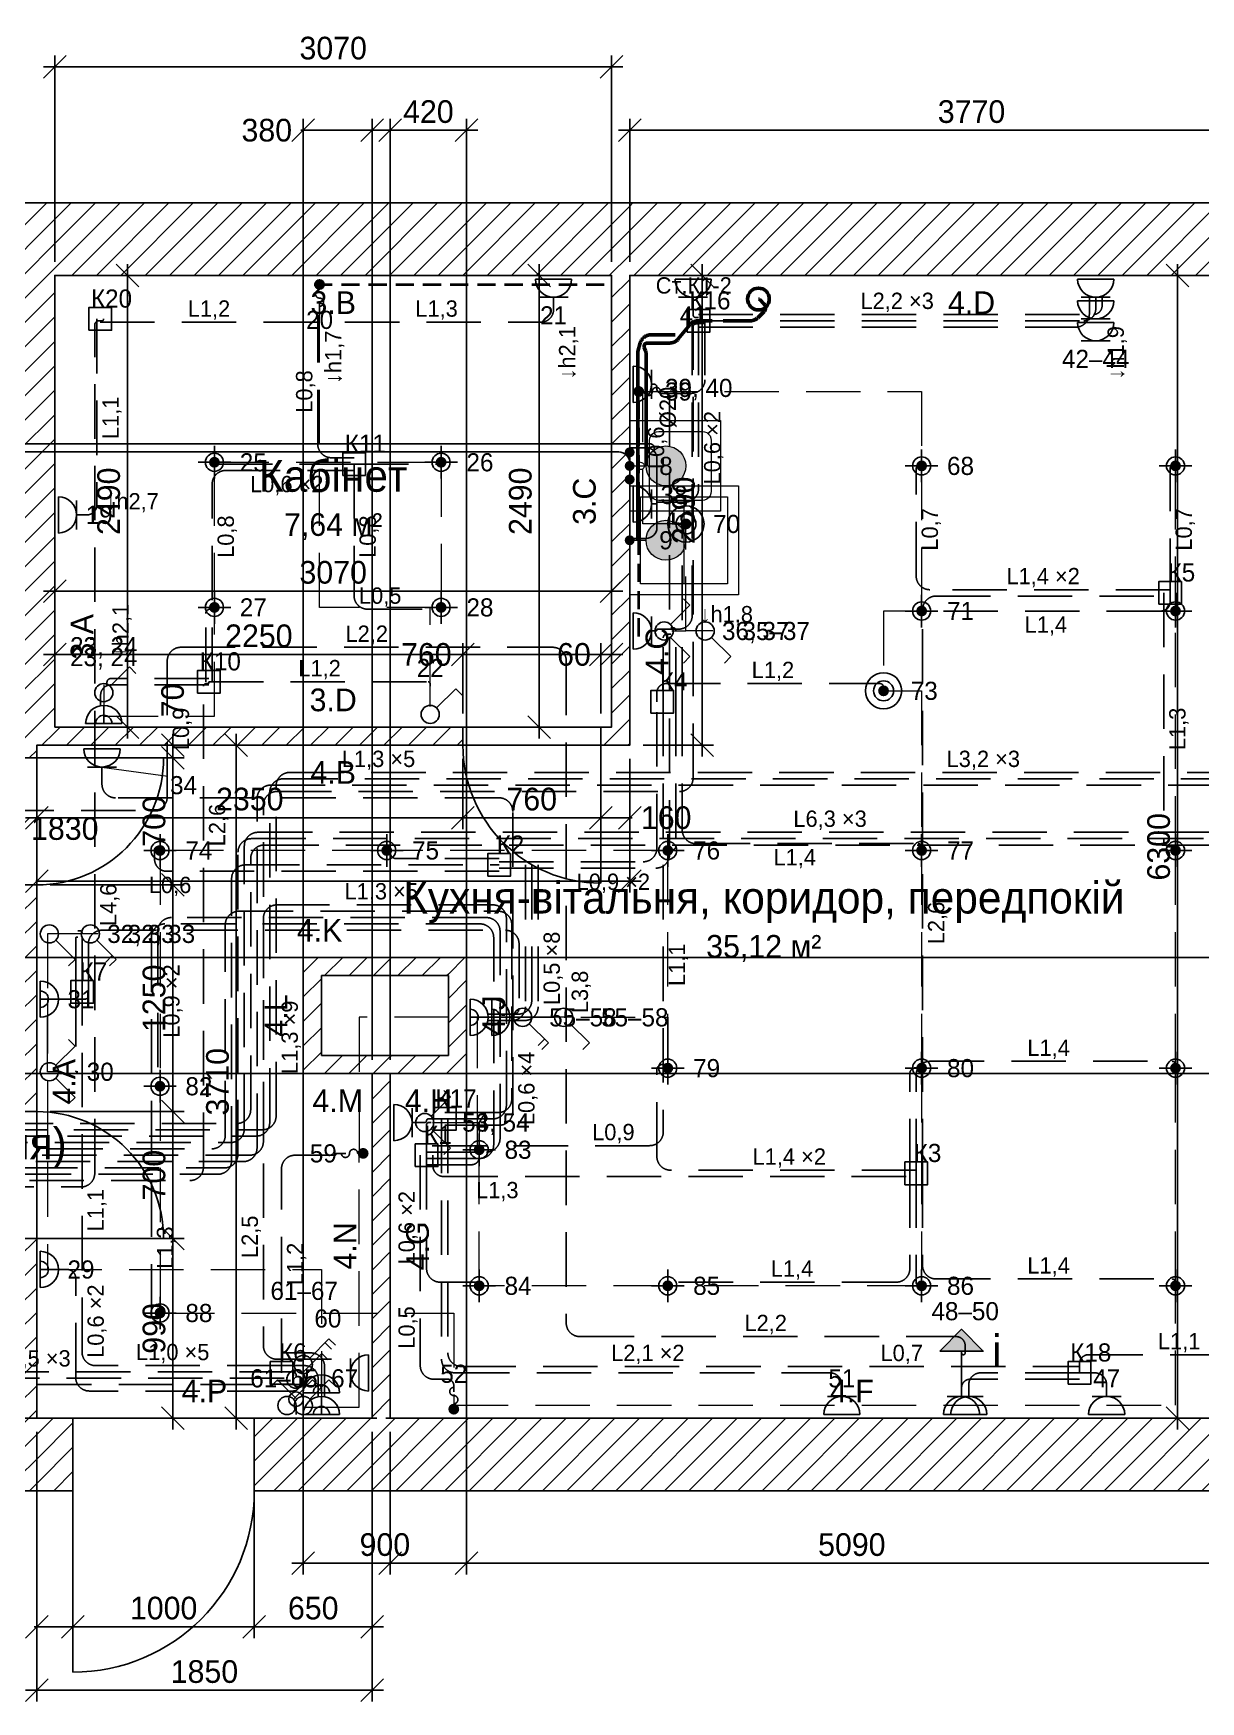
# Model space of a CAD drawing. Header units: millimetres. Extents: x -1335 to 13762, y -1562 to 7635.
# Drawn here: x 1912 to 8349, y -1562 to 7635 of the extents above; entities that cross this region are included whole.
import ezdxf
from ezdxf.enums import TextEntityAlignment as Align

# ---------------------------------------------------------------- set-up
doc = ezdxf.new("R2010")
doc.units = ezdxf.units.MM
for name, pattern in [('E_CABLE_DASH', [450, 300, -150]), ('E_LED_DASH', [150, 100, -50]), ('P_SURFACE_DASH', [210, 150, -60])]:
    doc.linetypes.add(name, pattern=pattern)
doc.layers.add('A-AREA', color=8, linetype='Continuous', plot=False)
for name, color, linetype in [('A-DIMS', 2, 'Continuous'), ('A-DOOR', 3, 'Continuous'), ('A-TEXT', 7, 'Continuous'), ('A-WALL', 7, 'Continuous'), ('E-DATA', 140, 'Continuous'), ('E-LED', 221, 'E_LED_DASH'), ('E-LIGHT', 6, 'Continuous'), ('E-LINK', 5, 'E_CABLE_DASH'), ('E-SOCKET', 1, 'Continuous'), ('E-SWITCH', 5, 'Continuous'), ('E-TEXT', 7, 'Continuous'), ('L-TEXT', 7, 'Continuous'), ('P-COLD', 5, 'Continuous'), ('P-FIXT', 7, 'Continuous'), ('P-HOT', 1, 'Continuous'), ('P-RISER', 7, 'Continuous'), ('P-SEWER', 34, 'Continuous'), ('P-SYMB', 8, 'Continuous'), ('P-TEXT', 7, 'Continuous'), ('W-BOX', 1, 'Continuous'), ('W-CABLE-DEVICE', 1, 'E_CABLE_DASH'), ('W-CABLE-LIGHT', 1, 'E_CABLE_DASH'), ('W-CABLE-LOW', 1, 'E_CABLE_DASH'), ('W-CABLE-SOCKET', 1, 'E_CABLE_DASH'), ('W-TEXT', 7, 'Continuous')]:
    doc.layers.add(name, color=color, linetype=linetype)
doc.styles.add('PLEX_LIGHT', font='IBMPlexSans-Light.ttf')
doc.dimstyles.new('PLAN', dxfattribs={"dimscale": 50, "dimtxt": 2.5, "dimasz": 2.5, "dimexe": 1.25, "dimexo": 1.5, "dimgap": 0.8, "dimtad": 1, "dimdec": 0, "dimtxsty": 'PLEX_LIGHT', "dimtsz": 1.25, "dimcen": 2.5, "dimdle": 1.25, "dimclrd": 2, "dimclre": 2, "dimclrt": 2, "dimazin": 3, "dimtfac": 1, "dimtmove": 0, "dimatfit": 3})

# ---------------------------------------------------------------- blocks, each defined once
blk = doc.blocks.new('E_SOCKET')
at = {"color": 0}
for p, q in [((-1.6, 2.4), (1.6, 2.4)), ((-2, 0.4), (2, 0.4))]:
    blk.add_line(p, q, dxfattribs=at)
blk.add_arc((0, 0.4), 2, 0, 180, dxfattribs=at)
at = {"style": 'PLEX_LIGHT', "flags": 1}
for tag in ['GROUP', 'H', 'ID']:
    blk.add_attdef(tag, (0, 0), '', height=2, dxfattribs=at)
blk = doc.blocks.new('E_LED_OUTPUT')
h = blk.add_hatch(color=0)
h.dxf.hatch_style = 1
edge = h.paths.add_edge_path()
edge.add_arc((0, 1), 0.6, 0, 360)
at = {"color": 0}
for centre, start, end in [((0, 2.95), 90, 270), ((0, 2.05), 270, 90)]:
    blk.add_arc(centre, 0.45, start, end, dxfattribs=at)
at = {"style": 'PLEX_LIGHT', "flags": 1}
for tag in ['GROUP', 'H', 'ID']:
    blk.add_attdef(tag, (0, 0), '', height=2, dxfattribs=at)
blk = doc.blocks.new('E_SWITCH')
at = {"color": 0}
for p, q in [((0.71, 2.11), (2.83, 4.23)), ((2.83, 4.23), (3.54, 3.52))]:
    blk.add_line(p, q, dxfattribs=at)
blk.add_circle((0, 1.4), 1, dxfattribs=at)
at = {"style": 'PLEX_LIGHT', "flags": 1}
for tag in ['GROUP', 'H', 'ID']:
    blk.add_attdef(tag, (0, 0), '', height=2, dxfattribs=at)
blk = doc.blocks.new('E_SCONCE')
at = {"color": 0}
for p, q in [((0, 0.4), (0, 2.4)), ((-2, 0.4), (2, 0.4))]:
    blk.add_line(p, q, dxfattribs=at)
for radius in [2, 0.9]:
    blk.add_arc((0, 0.4), radius, 0, 180, dxfattribs=at)
at = {"style": 'PLEX_LIGHT', "flags": 1}
for tag in ['GROUP', 'H', 'ID']:
    blk.add_attdef(tag, (0, 0), '', height=2, dxfattribs=at)
blk = doc.blocks.new('E_DOWNLIGHT')
h = blk.add_hatch(color=0)
h.dxf.hatch_style = 1
edge = h.paths.add_edge_path()
edge.add_arc((0, 0), 0.6, 0, 360)
at = {"color": 0}
for p, q in [((-1.8, 0), (1.8, 0)), ((0, -1.8), (0, 1.8))]:
    blk.add_line(p, q, dxfattribs=at)
blk.add_circle((0, 0), 1, dxfattribs=at)
at = {"style": 'PLEX_LIGHT', "flags": 1}
for tag in ['GROUP', 'H', 'ID']:
    blk.add_attdef(tag, (0, 0), '', height=2, dxfattribs=at)
blk = doc.blocks.new('E_SWITCH2')
at = {"color": 0}
for p, q in [((-2.83, 4.23), (-3.54, 3.52)), ((-0.71, 2.11), (-2.83, 4.23)), ((0.71, 2.11), (2.83, 4.23)), ((2.83, 4.23), (3.54, 3.52))]:
    blk.add_line(p, q, dxfattribs=at)
blk.add_circle((0, 1.4), 1, dxfattribs=at)
at = {"style": 'PLEX_LIGHT', "flags": 1}
for tag in ['GROUP', 'H', 'ID']:
    blk.add_attdef(tag, (0, 0), '', height=2, dxfattribs=at)
blk = doc.blocks.new('E_PASS_SWITCH')
at = {"color": 0}
for p, q in [((0.71, 2.11), (2.83, 4.23)), ((2.4, 3.8), (3.11, 3.1)), ((2.83, 4.23), (3.54, 3.52))]:
    blk.add_line(p, q, dxfattribs=at)
blk.add_circle((0, 1.4), 1, dxfattribs=at)
at = {"style": 'PLEX_LIGHT', "flags": 1}
for tag in ['GROUP', 'H', 'ID']:
    blk.add_attdef(tag, (0, 0), '', height=2, dxfattribs=at)
blk = doc.blocks.new('E_PENDANT')
h = blk.add_hatch(color=0)
h.dxf.hatch_style = 1
edge = h.paths.add_edge_path()
edge.add_arc((0, 0), 0.6, 0, 360)
at = {"color": 0}
for radius in [2, 1.1]:
    blk.add_circle((0, 0), radius, dxfattribs=at)
at = {"style": 'PLEX_LIGHT', "flags": 1}
for tag in ['GROUP', 'H', 'ID']:
    blk.add_attdef(tag, (0, 0), '', height=2, dxfattribs=at)
blk = doc.blocks.new('E_DATA')
h = blk.add_hatch(color=0)
h.dxf.hatch_style = 1
h.paths.add_polyline_path([(-2.4, 5), (2.4, 5), (0, 7.4)])
at = {"color": 0}
blk.add_line((0, 0.4), (0, 5), dxfattribs=at)
blk.add_lwpolyline([(-2.4, 5), (2.4, 5), (0, 7.4)], close=True, dxfattribs=at)
at = {"color": 0, "style": 'PLEX_LIGHT'}
blk.add_text('i', height=3.6, dxfattribs=at).set_placement((3.36, 5), align=Align.MIDDLE_LEFT)
at = {"style": 'PLEX_LIGHT', "flags": 1}
for tag in ['GROUP', 'H', 'ID']:
    blk.add_attdef(tag, (0, 0), '', height=2, dxfattribs=at)
blk = doc.blocks.new('E_OUTLET')
at = {"color": 0}
blk.add_line((0, 0.4), (0, 1.3), dxfattribs=at)
blk.add_circle((0, 2.1), 0.8, dxfattribs=at)
at = {"style": 'PLEX_LIGHT', "flags": 1}
for tag in ['GROUP', 'H', 'ID']:
    blk.add_attdef(tag, (0, 0), '', height=2, dxfattribs=at)

msp = doc.modelspace()

# ---------------------------------------------------------------- hatches: boundary and pattern name
at = {"layer": 'A-WALL'}
h = msp.add_hatch(dxfattribs=at)
h.set_pattern_fill('ANSI31', scale=30)
h.paths.add_polyline_path([(2030, 6300), (1830, 6300), (0, 6300), (0, 6700), (1830, 6700), (2030, 6700)])
h = msp.add_hatch(dxfattribs=at)
h.set_pattern_fill('ANSI31', scale=30)
h.paths.add_polyline_path([(5200, 6700), (5200, 6300), (5100, 6300), (2030, 6300), (2030, 6700), (5100, 6700)])
h = msp.add_hatch(dxfattribs=at)
h.set_pattern_fill('ANSI31', scale=30)
h.paths.add_polyline_path([(9170, 6700), (9170, 6300), (8970, 6300), (5200, 6300), (5200, 6700), (8970, 6700)])
h = msp.add_hatch(dxfattribs=at)
h.set_pattern_fill('ANSI31', scale=30)
h.paths.add_polyline_path([(2030, 3710), (1930, 3710), (1830, 3710), (1830, 3810), (1830, 6300), (2030, 6300), (2030, 3810)])
h = msp.add_hatch(dxfattribs=at)
h.set_pattern_fill('ANSI31', scale=30)
h.paths.add_polyline_path([(5100, 3710), (5100, 3810), (5100, 6300), (5200, 6300), (5200, 3710)])
h = msp.add_hatch(dxfattribs=at)
h.set_pattern_fill('ANSI31', scale=30)
h.paths.add_polyline_path([(4280, 3810), (4280, 3710), (2030, 3710), (2030, 3810)])
h = msp.add_hatch(dxfattribs=at)
h.set_pattern_fill('ANSI31', scale=30)
h.paths.add_polyline_path([(5100, 3810), (5100, 3710), (5040, 3710), (5040, 3810)])
h = msp.add_hatch(dxfattribs=at)
h.set_pattern_fill('ANSI31', scale=30)
h.paths.add_polyline_path([(1830, 3710), (1930, 3710), (1930, 3640), (1830, 3640)])
h = msp.add_hatch(dxfattribs=at)
h.set_pattern_fill('ANSI31', scale=30)
h.paths.add_polyline_path([(1830, 2750), (1830, 2850), (1830, 2940), (1930, 2940), (1930, 2850), (1930, 2750)])
h = msp.add_hatch(dxfattribs=at)
h.set_pattern_fill('ANSI31', scale=30)
h.paths.add_polyline_path([(1830, 1690), (1830, 2750), (1930, 2750), (1930, 1690)])
h = msp.add_hatch(dxfattribs=at)
h.set_pattern_fill('ANSI31', scale=30)
h.paths.add_polyline_path([(3400, 2440), (3400, 2540), (4200, 2540), (4200, 2440), (3500, 2440)])
h = msp.add_hatch(dxfattribs=at)
h.set_pattern_fill('ANSI31', scale=30)
h.paths.add_polyline_path([(4200, 2540), (4300, 2540), (4300, 2000), (4200, 2000), (4200, 2440)])
h = msp.add_hatch(dxfattribs=at)
h.set_pattern_fill('ANSI31', scale=30)
h.paths.add_polyline_path([(3500, 1900), (3400, 1900), (3400, 2440), (3500, 2440), (3500, 2000)])
h = msp.add_hatch(dxfattribs=at)
h.set_pattern_fill('ANSI31', scale=30)
h.paths.add_polyline_path([(3500, 1900), (3500, 2000), (3780, 2000), (3780, 1900)])
h = msp.add_hatch(dxfattribs=at)
h.set_pattern_fill('ANSI31', scale=30)
h.paths.add_polyline_path([(3780, 2000), (3880, 2000), (3880, 1900), (3880, 0), (3780, 0), (3780, 1900)])
h = msp.add_hatch(dxfattribs=at)
h.set_pattern_fill('ANSI31', scale=30)
h.paths.add_polyline_path([(4300, 2000), (4300, 1900), (3880, 1900), (3880, 2000), (4200, 2000)])
h = msp.add_hatch(dxfattribs=at)
h.set_pattern_fill('ANSI31', scale=30)
h.paths.add_polyline_path([(1830, -400), (1830, 0), (1830, 990), (1930, 990), (1930, 0), (1930, -400)])
h = msp.add_hatch(dxfattribs=at)
h.set_pattern_fill('ANSI31', scale=30)
h.paths.add_polyline_path([(2130, 0), (2130, -400), (1930, -400), (1930, 0)])
h = msp.add_hatch(dxfattribs=at)
h.set_pattern_fill('ANSI31', scale=30)
h.paths.add_polyline_path([(3130, 0), (3780, 0), (3780, -400), (3130, -400)])
h = msp.add_hatch(dxfattribs=at)
h.set_pattern_fill('ANSI31', scale=30)
h.paths.add_polyline_path([(3780, -400), (3780, 0), (3880, 0), (8970, 0), (8970, -400), (3880, -400)])
at = {"layer": 'P-FIXT', "true_color": 0x1f77b4}
h = msp.add_hatch(color=7, dxfattribs=at)
h.dxf.hatch_style = 1
edge = h.paths.add_edge_path()
edge.add_arc((5200, 5325), 27.5, 0, 360)
at = {"layer": 'P-FIXT', "true_color": 0xffffff}
h = msp.add_hatch(color=7, dxfattribs=at)
h.dxf.hatch_style = 1
edge = h.paths.add_edge_path()
edge.add_arc((5400, 5250), 110, 0, 360)
at = {"layer": 'P-FIXT', "true_color": 0x8c564b}
h = msp.add_hatch(color=7, dxfattribs=at)
h.dxf.hatch_style = 1
edge = h.paths.add_edge_path()
edge.add_arc((5200, 5250), 27.5, 0, 360)
at = {"layer": 'P-FIXT', "true_color": 0xd62728}
h = msp.add_hatch(color=7, dxfattribs=at)
h.dxf.hatch_style = 1
edge = h.paths.add_edge_path()
edge.add_arc((5200, 5175), 27.5, 0, 360)
at = {"layer": 'P-FIXT', "true_color": 0xffffff}
h = msp.add_hatch(color=7, dxfattribs=at)
h.dxf.hatch_style = 1
edge = h.paths.add_edge_path()
edge.add_arc((5400, 4840), 110, 0, 360)
at = {"layer": 'P-FIXT', "true_color": 0x1f77b4}
h = msp.add_hatch(color=7, dxfattribs=at)
h.dxf.hatch_style = 1
edge = h.paths.add_edge_path()
edge.add_arc((5200, 4840), 27.5, 0, 360)
at = {"layer": 'P-FIXT', "true_color": 0x8c564b}
h = msp.add_hatch(color=7, dxfattribs=at)
h.dxf.hatch_style = 1
edge = h.paths.add_edge_path()
edge.add_arc((5200, 4840), 27.5, 0, 360)

# ---------------------------------------------------------------- linework, layer by layer
at = {"layer": 'A-AREA'}
for points in [[(1930, 0), (1930, 3710), (5200, 3710), (5200, 6300), (8970, 6300), (8970, 0), (3880, 0), (3880, 1900), (4300, 1900), (4300, 2540), (3400, 2540), (3400, 1900), (3780, 1900), (3780, 0)], [(2030, 3810), (2030, 6300), (5100, 6300), (5100, 3810)]]:
    msp.add_lwpolyline(points, close=True, dxfattribs=at)
at = {"layer": 'A-DOOR'}
for p, q in [((5040, 3710), (5040, 2950)), ((1930, 3640), (2630, 3640)), ((1930, 990), (2630, 990)), ((2130, -400), (2130, -1400))]:
    msp.add_line(p, q, dxfattribs=at)
for centre, radius, start, end in [((5040, 3710), 760, 180, -90), ((1930, 3640), 700, -90, 0), ((1930, 990), 700, 0, 90), ((2130, -400), 1000, -90, 0)]:
    msp.add_arc(centre, radius, start, end, dxfattribs=at)
at = {"layer": 'A-WALL'}
for p, q in [((-400, 6700), (2030, 6700)), ((2030, 6700), (5200, 6700)), ((5200, 6700), (9170, 6700)), ((5100, 6300), (2030, 6300)), ((2030, 6300), (2030, 3810)), ((5100, 3810), (5100, 6300)), ((8970, 6300), (5200, 6300)), ((5200, 6300), (5200, 3710)), ((2030, 3810), (4280, 3810)), ((4280, 3810), (4280, 3710)), ((5040, 3710), (5040, 3810)), ((5040, 3810), (5100, 3810)), ((4280, 3710), (1930, 3710)), ((1930, 3710), (1930, 3640)), ((5200, 3710), (5040, 3710)), ((1930, 3640), (1830, 3640)), ((1830, 2940), (1930, 2940)), ((1930, 2940), (1930, 2750)), ((1930, 2750), (1930, 1690)), ((3400, 1900), (3400, 2540)), ((3400, 2540), (4300, 2540)), ((4300, 2540), (4300, 1900)), ((3500, 2440), (3500, 2000)), ((4200, 2440), (3500, 2440)), ((4200, 2000), (4200, 2440)), ((3500, 2000), (3780, 2000)), ((3780, 2000), (3880, 2000)), ((3880, 2000), (4200, 2000)), ((3780, 1900), (3400, 1900)), ((3780, 0), (3780, 1900)), ((4300, 1900), (3880, 1900)), ((3880, 1900), (3880, 0)), ((1930, 1690), (1830, 1690)), ((1830, 990), (1930, 990)), ((1930, 990), (1930, 0)), ((1930, 0), (2130, 0)), ((2130, 0), (2130, -400)), ((3130, -400), (3130, 0)), ((3130, 0), (3780, 0)), ((3880, 0), (8970, 0)), ((1930, -400), (1830, -400)), ((2130, -400), (1930, -400)), ((3780, -400), (3130, -400)), ((8970, -400), (3780, -400))]:
    msp.add_line(p, q, dxfattribs=at)
at = {"layer": 'E-LED', "lineweight": 35}
for p, q in [((3460, 6250), (5080, 6250)), ((5250, 4310), (5250, 5690))]:
    msp.add_line(p, q, dxfattribs=at)
at = {"layer": 'E-LINK', "lineweight": 18}
for points in [[(2300, 3870), (2910, 3870), (2910, 4470), (2910, 5270), (4160, 5270), (4160, 4470), (3490, 4470), (3490, 6227.5)], [(5510, 4930), (5272.5, 4930), (5272.5, 5660), (6810, 5660), (6810, 5250), (6810, 4450), (6600, 4450), (6600, 4010), (6810, 4010), (6810, 3130), (6810, 1930), (6810, 730), (5410, 730), (4370, 730), (4370, 1480), (4360, 1480), (4360, 2210), (4480, 2210), (5410, 2210), (5410, 1930), (5410, 3130), (3860, 3130), (2610, 3130), (2610, 1830), (2610, 580), (4230, 580), (4230, 72.5), (8210, 72.5), (8210, 730), (8210, 1930), (8210, 3130), (8210, 4450), (8210, 5250)], [(5433, 4340), (5510, 4340), (5510, 4930)], [(5659.1, 4340), (5510, 4340), (5510, 4930)], [(4100, 3923), (4100, 4470), (4160, 4470)], [(2300, 4043), (2300, 3870)], [(2043, 2670), (1990, 2670), (1990, 2310)], [(2269.1, 2670), (1990, 2670), (1990, 2310)], [(1990, 2310), (1990, 820), (3500, 820), (3500, 180), (3500, 60), (3707.5, 60), (3707.5, 1460)], [(2043, 1910), (1990, 1910), (1990, 2310)], [(4653, 2210), (3707.5, 2210), (3707.5, 1460)], [(4879.1, 2210), (4480, 2210)], [(4113, 1630), (4370, 1630), (4370, 1480)], [(3400, 339.1), (3400, 180), (3500, 180)], [(3400, 113), (3400, 60), (3500, 60)]]:
    msp.add_lwpolyline(points, dxfattribs=at)
at = {"layer": 'E-TEXT', "lineweight": 13}
msp.add_line((2290, 3590), (2654, 3540), dxfattribs=at)
at = {"layer": 'P-COLD', "lineweight": 25, "true_color": 0x1f77b4}
for points in [[(1150, 4850), (1150, 5312.5, -0.414214), (1210, 5372.5), (5311.2, 5372.5, -0.414214), (5335, 5348.8), (5335, 5325)], [(5200, 5350), (5290, 5350, -0.414214), (5350, 5290), (5350, 4910, -0.414214), (5290, 4850), (5205, 4850, 0.414214), (5200, 4845), (5200, 4840)]]:
    msp.add_lwpolyline(points, format="xyb", dxfattribs=at)
at = {"layer": 'P-FIXT', "lineweight": 18}
for p, q in [((5227.5, 5250), (5290, 5250)), ((5227.5, 4840), (5290, 4840))]:
    msp.add_line(p, q, dxfattribs=at)
for centre in [(5400, 5250), (5400, 4840)]:
    msp.add_circle(centre, 110, dxfattribs=at)
at = {"layer": 'P-HOT', "lineweight": 25, "true_color": 0xd62728}
msp.add_lwpolyline([(570, 5327.5), (5140, 5327.5, -0.414214), (5200, 5267.5), (5200, 5175)], format="xyb", dxfattribs=at)
at = {"layer": 'P-RISER', "lineweight": 50, "true_color": 0x8c564b}
msp.add_circle((5910, 6170), 60, dxfattribs=at)
at = {"layer": 'P-SEWER', "linetype": 'P_SURFACE_DASH', "lineweight": 50, "true_color": 0xe6862a}
for points in [[(5910, 6170), (5912, 6170, -0.198912), (5915.4, 6168.6), (5941.5, 6142.5, -0.198912), (5950, 6122), (5950, 6122, -0.198912), (5941.5, 6101.5), (5907.6, 6067.6, -0.198912), (5865.1, 6050), (5578.5, 6050, 0.225242), (5532, 6027.9), (5468, 5949.6, -0.225242), (5421.5, 5927.5), (5296.7, 5927.5, 0.530627), (5280.4, 5903.4), (5287.6, 5885.2, -0.095437), (5290, 5872.9), (5290, 5866.6)], [(5450, 5972.5), (5316.4, 5972.5, 0.337409), (5258.6, 5928.5), (5245.3, 5880.5, 0.067387), (5245, 5878), (5245, 5876.7)]]:
    msp.add_lwpolyline(points, format="xyb", dxfattribs=at)
at = {"layer": 'P-SEWER', "lineweight": 50, "true_color": 0x8c564b}
for points in [[(5245, 5876.7), (5245, 4840)], [(5290, 5866.6), (5290, 5250)]]:
    msp.add_lwpolyline(points, dxfattribs=at)
at = {"layer": 'P-SYMB', "lineweight": 18}
for points in [[(5200, 5000), (5200, 5500), (5700, 5500), (5700, 5000)], [(5310, 5390), (5311.7, 5402.9), (5316.7, 5415), (5324.6, 5425.4), (5335, 5433.3), (5347.1, 5438.3), (5360, 5440), (5600, 5440), (5612.9, 5438.3), (5625, 5433.3), (5635.4, 5425.4), (5643.3, 5415), (5648.3, 5402.9), (5650, 5390), (5650, 5110), (5648.3, 5097.1), (5643.3, 5085), (5635.4, 5074.6), (5625, 5066.7), (5612.9, 5061.7), (5600, 5060), (5360, 5060), (5347.1, 5061.7), (5335, 5066.7), (5324.6, 5074.6), (5316.7, 5085), (5311.7, 5097.1), (5310, 5110)], [(5260, 5270), (5265.2, 5269.3), (5270, 5267.3), (5274.1, 5264.1), (5277.3, 5260), (5279.3, 5255.2), (5280, 5250), (5279.3, 5244.8), (5277.3, 5240), (5274.1, 5235.9), (5270, 5232.7), (5265.2, 5230.7), (5260, 5230), (5254.8, 5230.7), (5250, 5232.7), (5245.9, 5235.9), (5242.7, 5240), (5240.7, 5244.8), (5240, 5250), (5240.7, 5255.2), (5242.7, 5260), (5245.9, 5264.1), (5250, 5267.3), (5254.8, 5269.3)], [(5200, 4540), (5200, 5140), (5800, 5140), (5800, 4540)], [(5260, 4600), (5260, 5080), (5740, 5080), (5740, 4600)]]:
    msp.add_lwpolyline(points, close=True, dxfattribs=at)
msp.add_lwpolyline([(5500, 4600), (5500, 5080)], dxfattribs=at)
at = {"layer": 'W-BOX'}
for points in [[(2217.5, 5997.5), (2342.5, 5997.5), (2342.5, 6122.5), (2217.5, 6122.5)], [(5517.5, 5987.5), (5642.5, 5987.5), (5642.5, 6112.5), (5517.5, 6112.5)], [(3617.5, 5197.5), (3742.5, 5197.5), (3742.5, 5322.5), (3617.5, 5322.5)], [(8117.5, 4487.5), (8242.5, 4487.5), (8242.5, 4612.5), (8117.5, 4612.5)], [(2817.5, 3997.5), (2942.5, 3997.5), (2942.5, 4122.5), (2817.5, 4122.5)], [(5317.5, 3887.5), (5442.5, 3887.5), (5442.5, 4012.5), (5317.5, 4012.5)], [(4417.5, 2987.5), (4542.5, 2987.5), (4542.5, 3112.5), (4417.5, 3112.5)], [(2117.5, 2287.5), (2242.5, 2287.5), (2242.5, 2412.5), (2117.5, 2412.5)], [(4117.5, 1587.5), (4242.5, 1587.5), (4242.5, 1712.5), (4117.5, 1712.5)], [(4017.5, 1387.5), (4142.5, 1387.5), (4142.5, 1512.5), (4017.5, 1512.5)], [(6717.5, 1287.5), (6842.5, 1287.5), (6842.5, 1412.5), (6717.5, 1412.5)], [(3217.5, 187.5), (3342.5, 187.5), (3342.5, 312.5), (3217.5, 312.5)], [(7617.5, 187.5), (7742.5, 187.5), (7742.5, 312.5), (7617.5, 312.5)]]:
    msp.add_lwpolyline(points, close=True, dxfattribs=at)
at = {"layer": 'W-CABLE-DEVICE', "true_color": 0x76b7b2}
msp.add_lwpolyline([(1470, 150), (1470, 570, -0.414214), (1540, 640), (1540, 640, 0.414214), (1610, 710), (1610, 1515, -0.414214), (1685, 1590), (3175, 1590, 0.414214), (3250, 1665), (3250, 3485, -0.414214), (3325, 3560), (8710, 3560, 0.414214), (8785, 3635), (8785, 6042.5, 0.414214), (8777.5, 6050), (8777.5, 6050, -0.414214), (8770, 6057.5), (8770, 6155)], format="xyb", dxfattribs=at)
at = {"layer": 'W-CABLE-DEVICE', "true_color": 0x7f7fc9}
msp.add_lwpolyline([(1505, 150), (1505, 605, -0.414214), (1575, 675), (1575, 675, 0.414214), (1645, 745), (1645, 1550, -0.414214), (1720, 1625), (3035, 1625, 0.414214), (3110, 1700), (3110, 3085, -0.414214), (3185, 3160), (9387.5, 3160, 0.414214), (9460, 3232.5), (9460, 3305)], format="xyb", dxfattribs=at)
at = {"layer": 'W-CABLE-LIGHT', "true_color": 0xa6761d}
for points in [[(3680, 5295), (3555, 5295, -0.414214), (3480, 5370), (3480, 6072.5, -0.414214), (3485, 6077.5), (3485, 6077.5, 0.414214), (3490, 6082.5), (3490, 6155)], [(3680, 5260), (2915, 5260, -0.414214), (2910, 5265), (2910, 5270)], [(3680, 5260), (4155, 5260, 0.414214), (4160, 5265), (4160, 5270)], [(3680, 5260), (3680, 4535, 0.414214), (3755, 4460), (4155, 4460, 0.414214), (4160, 4465), (4160, 4470)], [(2897.5, 4060), (2897.5, 5150, -0.414214), (2972.5, 5225), (3680, 5225)], [(2862.5, 4060), (2862.5, 4436.2, -0.414214), (2886.2, 4460), (2905, 4460, 0.414214), (2910, 4465), (2910, 4470)], [(1085, 150), (1085, 320, -0.414214), (1160, 395), (1290, 395, 0.414214), (1365, 470), (1365, 1235, -0.414214), (1440, 1310), (2775, 1310, 0.414214), (2850, 1385), (2850, 4035, -0.414214), (2865, 4050), (2875, 4050, 0.414214), (2880, 4055), (2880, 4060)], [(2880, 4077.5), (2338.2, 4077.5, 0.414214), (2317.5, 4056.8), (2317.5, 4036.1)], [(2880, 4060), (4088, 4060, -0.414214), (4100, 4048), (4100, 4036.1)], [(2880, 4042.5), (2338.8, 4042.5, 0.414214), (2282.5, 3986.2), (2282.5, 3930)]]:
    msp.add_lwpolyline(points, format="xyb", dxfattribs=at)
at = {"layer": 'W-CABLE-LIGHT', "true_color": 0xf28e2b}
for points in [[(4480, 3032.5), (5345, 3032.5, 0.414214), (5420, 3107.5), (5420, 5622.5, 0.414214), (5382.5, 5660), (5345, 5660)], [(8180, 4567.5), (6855, 4567.5, -0.414214), (6780, 4642.5), (6780, 5235, -0.414214), (6795, 5250), (6810, 5250)], [(8180, 4550), (8180, 5235, -0.414214), (8195, 5250), (8210, 5250)], [(5490, 3950), (5490, 4940, -0.414214), (5500, 4950), (5500, 4950, -0.414214), (5510, 4940), (5510, 4930)], [(8180, 4550), (8180, 4500, -0.414214), (8130, 4450), (6810, 4450)], [(6815, 1350), (6815, 4457.5, -0.414214), (6890, 4532.5), (8180, 4532.5)], [(8145, 4550), (8145, 3182.5, 0.414214), (8177.5, 3150), (8200, 3150, -0.414214), (8210, 3140), (8210, 3130)], [(8215, 4550), (8215, 4452.5, -0.414214), (8212.5, 4450), (8210, 4450)], [(5455, 3950), (5455, 4343, 0.414214), (5440.5, 4357.5), (5426.1, 4357.5)], [(5385, 3950), (5385, 4302, -0.414214), (5405.5, 4322.5), (5426.1, 4322.5)], [(5350, 3950), (5350, 4000, -0.414214), (5400, 4050), (6580, 4050, -0.414214), (6600, 4030), (6600, 4010)], [(5385, 3950), (5385, 1577.5, -0.414214), (5310, 1502.5), (4080, 1502.5)], [(4480, 3067.5), (5275, 3067.5, 0.414214), (5350, 3142.5), (5350, 3950)], [(5455, 3950), (5455, 3155, -0.414214), (5432.5, 3132.5), (5411.2, 3132.5, 0.414214), (5410, 3131.2), (5410, 3130)], [(5490, 3950), (5490, 3242.5, 0.414214), (5565, 3167.5), (6791.2, 3167.5, -0.414214), (6810, 3148.8), (6810, 3130)], [(4480, 3015), (2647.5, 3015, -0.414214), (2580, 3082.5), (2580, 3135, -0.414214), (2595, 3150), (2600, 3150, -0.414214), (2610, 3140), (2610, 3130)], [(4480, 3085), (3912.5, 3085, -0.414214), (3880, 3117.5), (3880, 3140, 0.414214), (3870, 3150), (3870, 3150, 0.414214), (3860, 3140), (3860, 3130)], [(980, 150), (980, 250, -0.414214), (1055, 325), (1220, 325, 0.414214), (1295, 400), (1295, 1270, -0.414214), (1370, 1345), (2930, 1345, 0.414214), (3005, 1420), (3005, 2975, -0.414214), (3080, 3050), (4480, 3050)], [(4625, 3050), (4625, 2267.5, -0.414214), (4550, 2192.5), (4420, 2192.5)], [(4660, 3050), (4660, 2302.5, -0.414214), (4585, 2227.5), (4420, 2227.5)], [(4695, 3050), (4695, 2267.5, -0.414214), (4620, 2192.5), (4526.1, 2192.5)], [(4080, 1467.5), (4410, 1467.5, 0.414214), (4485, 1542.5), (4485, 2685, 0.414214), (4410, 2760), (2672.5, 2760, 0.414214), (2597.5, 2685), (2597.5, 1856.2, 0.414214), (2603.8, 1850), (2603.8, 1850, -0.414214), (2610, 1843.8), (2610, 1830)], [(4080, 1432.5), (4375, 1432.5, 0.414214), (4450, 1507.5), (4450, 2650, 0.414214), (4375, 2725), (2637.5, 2725, 0.414214), (2562.5, 2650), (2562.5, 573.8, 0.414214), (2586.2, 550), (2595, 550, 0.414214), (2610, 565), (2610, 580)], [(6780, 1367.5), (5425, 1367.5, -0.414214), (5350, 1442.5), (5350, 1920, -0.414214), (5380, 1950), (5400, 1950, -0.414214), (5410, 1940), (5410, 1930)], [(6745, 1350), (6745, 1900, -0.414214), (6777.5, 1932.5), (6808.8, 1932.5, -0.414214), (6810, 1931.2), (6810, 1930)], [(6780, 1350), (6780, 1892.5, -0.414214), (6855, 1967.5), (8191.2, 1967.5, -0.414214), (8210, 1948.8), (8210, 1930)], [(4080, 1450), (4080, 1617, -0.414214), (4093, 1630), (4106.1, 1630)], [(4080, 1397.5), (4328.8, 1397.5, 0.414214), (4370, 1438.8), (4370, 1480)], [(4045, 1450), (4045, 290, 0.414214), (4120, 215), (4195, 215, -0.414214), (4230, 180), (4230, 145)], [(4080, 1450), (4080, 825, 0.414214), (4155, 750), (4360, 750, -0.414214), (4370, 740), (4370, 730)], [(4115, 1450), (4115, 1391.2, 0.414214), (4173.8, 1332.5), (6780, 1332.5)], [(6745, 1350), (6745, 825, -0.414214), (6670, 750), (5420, 750, 0.414214), (5410, 740), (5410, 730)], [(6780, 1350), (6780, 747.5, 0.414214), (6795, 732.5), (6808.8, 732.5, -0.414214), (6810, 731.2), (6810, 730)], [(6815, 1350), (6815, 842.5, 0.414214), (6890, 767.5), (8191.2, 767.5, -0.414214), (8210, 748.8), (8210, 730)]]:
    msp.add_lwpolyline(points, format="xyb", dxfattribs=at)
at = {"layer": 'W-CABLE-LIGHT', "true_color": 0x9c755f}
msp.add_lwpolyline([(1120, 150), (1120, 355, -0.414214), (1195, 430), (1325, 430, 0.414214), (1400, 505), (1400, 1340, -0.414214), (1475, 1415), (3070, 1415, 0.414214), (3145, 1490), (3145, 3415, -0.414214), (3220, 3490), (8640, 3490, 0.414214), (8715, 3565), (8715, 3775, -0.414214), (8790, 3850), (9595, 3850, 0.414214), (9620, 3875), (9620, 3900)], format="xyb", dxfattribs=at)
at = {"layer": 'W-CABLE-LIGHT', "true_color": 0xc9845c}
msp.add_lwpolyline([(1050, 150), (1050, 285, -0.414214), (1125, 360), (1255, 360, 0.414214), (1330, 435), (1330, 1305, -0.414214), (1405, 1380), (2965, 1380, 0.414214), (3040, 1455), (3040, 3120, -0.414214), (3115, 3195), (11520, 3195)], format="xyb", dxfattribs=at)
at = {"layer": 'W-CABLE-LIGHT', "true_color": 0xd4a72c}
for points in [[(2180, 2350), (2180, 2675.5, 0.414214), (2168, 2687.5), (2156.1, 2687.5)], [(2215, 2350), (2215, 2615, -0.414214), (2290, 2690), (4515, 2690, -0.414214), (4590, 2615), (4590, 2259.5, -0.414214), (4558, 2227.5), (4526.1, 2227.5)], [(2145, 2350), (2145, 2647, -0.414214), (2150.5, 2652.5), (2156.1, 2652.5)], [(2215, 2350), (2215, 2330, -0.414214), (2195, 2310), (2050, 2310)], [(2145, 2350), (2145, 1915.5, 0.414214), (2150.5, 1910), (2156.1, 1910)], [(3280, 290), (2255, 290, -0.414214), (2180, 365), (2180, 2350)], [(3280, 250), (3280, 1375, -0.414214), (3355, 1450), (3575, 1450, 0.414214), (3580, 1455), (3580, 1455, -0.414214), (3585, 1460), (3635, 1460)], [(3280, 150), (2220, 150, -0.414214), (2145, 225), (2145, 772.5, 0.414214), (2097.5, 820), (2050, 820)], [(3280, 360), (3442.5, 360, -0.414214), (3517.5, 285), (3517.5, 120)], [(3280, 290), (3407.5, 290, -0.414214), (3482.5, 215), (3482.5, 120)], [(1015, 150), (1015, 167.5, -0.414214), (1032.5, 185), (3280, 185)], [(3280, 150), (3344.5, 150, 0.414214), (3382.5, 188), (3382.5, 226.1)], [(3280, 185), (3397, 185, 0.414214), (3417.5, 205.5), (3417.5, 226.1)]]:
    msp.add_lwpolyline(points, format="xyb", dxfattribs=at)
at = {"layer": 'W-CABLE-LOW'}
msp.add_lwpolyline([(825, 3350), (2575, 3350, 0.414214), (2650, 3425), (2650, 4175, -0.414214), (2725, 4250), (4775, 4250, -0.414214), (4850, 4175), (4850, 525, 0.414214), (4925, 450), (7000, 450, -0.414214), (7050, 400), (7050, 360, -0.414214), (7040, 350), (7040, 350, -0.414214), (7030, 360), (7030, 370)], format="xyb", dxfattribs=at)
at = {"layer": 'W-CABLE-SOCKET', "true_color": 0x5f9ed1}
for points in [[(2280, 6042.5), (4711.2, 6042.5, 0.414214), (4780, 6111.2), (4780, 6180)], [(1330, 150), (1330, 495, -0.414214), (1405, 570), (1465, 570, 0.414214), (1540, 645), (1540, 1200, -0.414214), (1615, 1275), (2175, 1275, 0.414214), (2250, 1350), (2250, 6026.2, -0.414214), (2273.8, 6050), (2292.5, 6050, 0.414214), (2297.5, 6055), (2297.5, 6060)], [(2262.5, 6060), (2262.5, 5036.2, -0.414214), (2206.2, 4980), (2150, 4980)]]:
    msp.add_lwpolyline(points, format="xyb", dxfattribs=at)
at = {"layer": 'W-CABLE-SOCKET', "true_color": 0x4e79a7}
for points in [[(5580, 6067.5), (5565, 6067.5, -0.414214), (5550, 6082.5), (5550, 6180)], [(5580, 6015), (7660, 6015, 0.414214), (7735, 6090), (7735, 6180)], [(5580, 6050), (7705, 6050, 0.414214), (7770, 6115), (7770, 6180)], [(5580, 6085), (7757.5, 6085, 0.414214), (7805, 6132.5), (7805, 6180)], [(1225, 150), (1225, 390, -0.414214), (1300, 465), (1360, 465, 0.414214), (1435, 540), (1435, 1375, -0.414214), (1510, 1450), (3105, 1450, 0.414214), (3180, 1525), (3180, 3380, -0.414214), (3255, 3455), (5475, 3455, 0.414214), (5550, 3530), (5550, 6017.5, -0.414214), (5565, 6032.5), (5580, 6032.5)], [(5545, 6050), (5545, 4425, -0.414214), (5470, 4350), (5355, 4350, 0.414214), (5350, 4345), (5350, 4345, -0.414214), (5345, 4340), (5320, 4340)], [(5580, 6050), (5580, 5125, -0.414214), (5505, 5050), (5355, 5050, 0.414214), (5350, 5045), (5350, 5045, -0.414214), (5345, 5040), (5320, 5040)], [(5615, 6050), (5615, 5725, -0.414214), (5540, 5650), (5375, 5650, -0.414214), (5350, 5675), (5350, 5685, 0.414214), (5335, 5700), (5320, 5700)]]:
    msp.add_lwpolyline(points, format="xyb", dxfattribs=at)
at = {"layer": 'W-CABLE-SOCKET', "true_color": 0x4fb0a0}
for points in [[(1365, 150), (1365, 530, -0.414214), (1440, 605), (1500, 605, 0.414214), (1575, 680), (1575, 1480, -0.414214), (1650, 1555), (3140, 1555, 0.414214), (3215, 1630), (3215, 3450, -0.414214), (3290, 3525), (8675, 3525, 0.414214), (8750, 3600), (8750, 5275, -0.414214), (8825, 5350), (11875, 5350, 0.414214), (11950, 5425), (11950, 6006.2, -0.414214), (11993.8, 6050), (12012.5, 6050, 0.414214), (12037.5, 6075), (12037.5, 6100)], [(1610, 150), (1610, 185, -0.414214), (1645, 220), (3307, 220, 0.414214), (3310, 223), (3310, 226.1)]]:
    msp.add_lwpolyline(points, format="xyb", dxfattribs=at)
at = {"layer": 'W-CABLE-SOCKET', "true_color": 0x76b7b2}
for points in [[(4180, 1615), (4480, 1615, 0.414214), (4555, 1690), (4555, 3345, 0.414214), (4480, 3420), (2365, 3420, -0.414214), (2290, 3495), (2290, 3590)], [(1260, 150), (1260, 425, -0.414214), (1335, 500), (1395, 500, 0.414214), (1470, 575), (1470, 1410, -0.414214), (1545, 1485), (2895, 1485, 0.414214), (2970, 1560), (2970, 2720, -0.414214), (3045, 2795), (4475, 2795, -0.414214), (4550, 2720), (4550, 1760, -0.414214), (4475, 1685), (4180, 1685)], [(4180, 1650), (4445, 1650, 0.414214), (4520, 1725), (4520, 2755, 0.414214), (4445, 2830), (3255, 2830, 0.414214), (3180, 2755), (3180, 400, 0.414214), (3255, 325), (3660, 325)], [(4180, 1650), (4090, 1650, 0.414214), (4080, 1640), (4080, 1640, -0.414214), (4070, 1630), (4000, 1630)], [(4162.5, 1650), (4162.5, 325, 0.414214), (4237.5, 250), (6305, 250, -0.414214), (6370, 185), (6370, 120)], [(4197.5, 1650), (4197.5, 360, 0.414214), (4272.5, 285), (7680, 285)], [(7680, 250), (7680, 300, -0.414214), (7730, 350), (8770, 350, -0.414214), (8780, 340), (8780, 340, 0.414214), (8790, 330), (8850, 330)], [(7680, 215), (7077.5, 215, 0.414214), (7030, 167.5), (7030, 120)], [(7680, 250), (7135, 250, 0.414214), (7070, 185), (7070, 120)], [(7680, 250), (7765, 250, -0.414214), (7830, 185), (7830, 120)]]:
    msp.add_lwpolyline(points, format="xyb", dxfattribs=at)
at = {"layer": 'W-CABLE-SOCKET', "true_color": 0x7f7fc9}
msp.add_lwpolyline([(1295, 150), (1295, 460, -0.414214), (1370, 535), (1430, 535, 0.414214), (1505, 610), (1505, 1445, -0.414214), (1580, 1520), (3000, 1520, 0.414214), (3075, 1595), (3075, 3155, -0.414214), (3150, 3230), (11720, 3230)], format="xyb", dxfattribs=at)
at = {"layer": 'W-CABLE-SOCKET'}
msp.add_lwpolyline([(1645, 150), (1645, 202.5, -0.414214), (1697.5, 255), (3345.5, 255, -0.414214), (3360, 240.5), (3360, 226.1)], format="xyb", dxfattribs=at)

# ---------------------------------------------------------------- block references
at = {"layer": 'E-DATA', "xscale": 50, "yscale": 50}
msp.add_blockref('E_DATA', (7030, 120), dxfattribs=at)
at = {"layer": 'E-LED', "xscale": 50, "yscale": 50}
for p, rotation in [((3490, 6300), -180), ((5200, 5660), -90), ((3780, 1460), -270)]:
    msp.add_blockref('E_LED_OUTPUT', p, dxfattribs=dict(at, rotation=rotation))
msp.add_blockref('E_LED_OUTPUT', (4230, 0), dxfattribs=at)
at = {"layer": 'E-LIGHT', "xscale": 50, "yscale": 50}
for name, p in [('E_DOWNLIGHT', (2910, 5270)), ('E_DOWNLIGHT', (4160, 5270)), ('E_DOWNLIGHT', (6810, 5250)), ('E_DOWNLIGHT', (8210, 5250)), ('E_PENDANT', (5510, 4930)), ('E_DOWNLIGHT', (2910, 4470)), ('E_DOWNLIGHT', (4160, 4470)), ('E_DOWNLIGHT', (6810, 4450)), ('E_DOWNLIGHT', (8210, 4450)), ('E_PENDANT', (6600, 4010)), ('E_SCONCE', (2300, 3810)), ('E_DOWNLIGHT', (2610, 3130)), ('E_DOWNLIGHT', (3860, 3130)), ('E_DOWNLIGHT', (5410, 3130)), ('E_DOWNLIGHT', (6810, 3130)), ('E_DOWNLIGHT', (8210, 3130)), ('E_DOWNLIGHT', (5410, 1930)), ('E_DOWNLIGHT', (6810, 1930)), ('E_DOWNLIGHT', (8210, 1930)), ('E_DOWNLIGHT', (2610, 1830)), ('E_DOWNLIGHT', (4370, 1480)), ('E_DOWNLIGHT', (4370, 730)), ('E_DOWNLIGHT', (5410, 730)), ('E_DOWNLIGHT', (6810, 730)), ('E_DOWNLIGHT', (8210, 730)), ('E_DOWNLIGHT', (2610, 580)), ('E_SCONCE', (3500, 120)), ('E_SCONCE', (3500, 0))]:
    msp.add_blockref(name, p, dxfattribs=at)
at = {"layer": 'E-LIGHT', "xscale": 50, "yscale": 50, "rotation": -90}
for p in [(1930, 2310), (4300, 2210), (4420, 2210), (1930, 820)]:
    msp.add_blockref('E_SCONCE', p, dxfattribs=at)
at = {"layer": 'E-SOCKET', "xscale": 50, "yscale": 50}
for p, rotation in [((4780, 6300), -180), ((5550, 6300), -180), ((7770, 6300), -180), ((7770, 6180), -180), ((7770, 6060), -180), ((5200, 5700), -90), ((2030, 4980), -90), ((5200, 5040), -90), ((5200, 4340), -90), ((2290, 3710), -180), ((3880, 1630), -90), ((3780, 250), -270)]:
    msp.add_blockref('E_SOCKET', p, dxfattribs=dict(at, rotation=rotation))
for name, p in [('E_OUTLET', (3360, 0)), ('E_SOCKET', (6370, 0)), ('E_SOCKET', (7030, 0)), ('E_SOCKET', (7070, 0)), ('E_SOCKET', (7830, 0))]:
    msp.add_blockref(name, p, dxfattribs=at)
at = {"layer": 'E-SWITCH', "xscale": 50, "yscale": 50, "rotation": -90}
for name, p in [('E_SWITCH2', (5320, 4340)), ('E_SWITCH', (5546.1, 4340)), ('E_SWITCH', (1930, 2670)), ('E_PASS_SWITCH', (2156.1, 2670)), ('E_PASS_SWITCH', (4540, 2210)), ('E_SWITCH', (4766.1, 2210)), ('E_SWITCH2', (1930, 1910)), ('E_SWITCH2', (4000, 1630))]:
    msp.add_blockref(name, p, dxfattribs=at)
at = {"layer": 'E-SWITCH', "xscale": 50, "yscale": 50}
for name, p in [('E_SWITCH', (2300, 3930)), ('E_SWITCH', (4100, 3810)), ('E_PASS_SWITCH', (3400, 226.1)), ('E_SWITCH', (3360, 145)), ('E_SWITCH2', (3400, 0)), ('E_SWITCH', (3310, 0))]:
    msp.add_blockref(name, p, dxfattribs=at)

# ---------------------------------------------------------------- texts
at = {"layer": 'A-TEXT', "style": 'PLEX_LIGHT'}
for s, height, p in [('3.B', 125, (3565, 6150)), ('4.D', 125, (7085, 6150)), ('Кабінет', 175, (3565, 5195)), ('3.D', 125, (3565, 3960)), ('4.B', 125, (3565, 3560)), ('Кухня-вітальня, коридор, передпокій', 175, (5939.6, 2869.8)), ('4.K', 125, (3490, 2690)), ('4.M', 125, (3590, 1750)), ('4.H', 125, (4090, 1750)), ('Санвузол 2 (пральня)', 175, (915, 1515)), ('4.P', 125, (2855, 150)), ('4.F', 125, (6425, 150))]:
    msp.add_text(s, height=height, dxfattribs=at).set_placement(p, align=Align.MIDDLE_CENTER)
for s, p in [('3.C', (4950, 5055)), ('3.A', (2180, 4308)), ('4.C', (5350, 4228)), ('4.L', (3250, 2220)), ('4.J', (4450, 2220)), ('4.A', (2080, 1855)), ('4.N', (3630, 950)), ('4.G', (4030, 950))]:
    msp.add_text(s, height=125, rotation=90, dxfattribs=at).set_placement(p, align=Align.MIDDLE_CENTER)
at = {"layer": 'A-TEXT', "char_height": 125, "attachment_point": 5, "style": 'PLEX_LIGHT'}
for s, insert in [('7,64 м²', (3565, 4915)), ('35,12 м²', (5939.6, 2589.8))]:
    msp.add_mtext(s, dxfattribs=dict(at, insert=insert))
at = {"layer": 'E-TEXT', "style": 'PLEX_LIGHT'}
for s, p in [('20', (3490, 6055)), ('21', (4780, 6080)), ('41', (5550, 6080)), ('42–44', (7770, 5840)), ('23, 24', (2300, 4256.1)), ('22', (4100, 4136.1)), ('34', (2740, 3490)), ('61–67', (3405, 702.1)), ('48–50', (7050, 590)), ('52', (4230, 245)), ('51', (6370, 220)), ('47', (7830, 220))]:
    msp.add_text(s, height=100, dxfattribs=at).set_placement(p, align=Align.MIDDLE_CENTER)
for s, p in [('39, 40', (5395, 5680)), ('25', (3050, 5270)), ('26', (4300, 5270)), ('68', (6950, 5250)), ('38', (5370, 5090)), ('19', (2200, 4980)), ('70', (5660, 4930)), ('27', (3050, 4470)), ('28', (4300, 4470)), ('71', (6950, 4450)), ('35–37', (5822.1, 4340)), ('73', (6750, 4010)), ('74', (2750, 3130)), ('75', (4000, 3130)), ('76', (5550, 3130)), ('77', (6950, 3130)), ('32, 33', (2432.1, 2670)), ('31', (2100, 2310)), ('55–58', (5042.1, 2210)), ('30', (2206.1, 1910)), ('79', (5550, 1930)), ('80', (6950, 1930)), ('82', (2750, 1830)), ('53, 54', (4276.1, 1630)), ('83', (4510, 1480)), ('29', (2100, 820)), ('84', (4510, 730)), ('85', (5550, 730)), ('86', (6950, 730)), ('88', (2750, 580))]:
    msp.add_text(s, height=100, dxfattribs=at).set_placement(p, align=Align.MIDDLE_LEFT)
for s, p in [('59', (3585, 1460)), ('60', (3610, 550))]:
    msp.add_text(s, height=100, dxfattribs=at).set_placement(p, align=Align.MIDDLE_RIGHT)
at = {"layer": 'L-TEXT', "style": 'PLEX_LIGHT'}
for s, p in [('20', (3490, 6055)), ('23, 24', (2300, 4196.1)), ('22', (4100, 4136.1)), ('52', (4230, 245)), ('61–65, 67', (3405, 220))]:
    msp.add_text(s, height=100, dxfattribs=at).set_placement(p, align=Align.MIDDLE_CENTER)
for s, p in [('39', (5395, 5660)), ('25', (3050, 5270)), ('26', (4300, 5270)), ('68', (6950, 5250)), ('70', (5660, 4930)), ('27', (3050, 4470)), ('28', (4300, 4470)), ('71', (6950, 4450)), ('36, 37', (5709.1, 4340)), ('73', (6750, 4010)), ('74', (2750, 3130)), ('75', (4000, 3130)), ('76', (5550, 3130)), ('77', (6950, 3130)), ('32, 33', (2319.1, 2670)), ('31', (2100, 2310)), ('55–58', (4756.1, 2210)), ('30', (2206.1, 1910)), ('79', (5550, 1930)), ('80', (6950, 1930)), ('82', (2750, 1830)), ('54', (4276.1, 1630)), ('83', (4510, 1480)), ('29', (2100, 820)), ('84', (4510, 730)), ('85', (5550, 730)), ('86', (6950, 730)), ('88', (2750, 580))]:
    msp.add_text(s, height=100, dxfattribs=at).set_placement(p, align=Align.MIDDLE_LEFT)
msp.add_text('59', height=100, dxfattribs=at).set_placement((3585, 1460), align=Align.MIDDLE_RIGHT)
at = {"layer": 'P-FIXT', "style": 'PLEX_LIGHT'}
for s, p in [('8', (5400, 5250)), ('9', (5400, 4840))]:
    msp.add_text(s, height=100, dxfattribs=at).set_placement(p, align=Align.MIDDLE_CENTER)
at = {"layer": 'P-TEXT', "style": 'PLEX_LIGHT'}
msp.add_text('Ст.К1-2', height=90, dxfattribs=at).set_placement((5553.4, 6245), align=Align.MIDDLE_CENTER)
at = {"layer": 'P-TEXT', "true_color": 0x1f77b4, "style": 'PLEX_LIGHT'}
msp.add_text('Ø20', height=90, rotation=90, dxfattribs=at).set_placement((5410, 5572.3), align=Align.MIDDLE_CENTER)
at = {"layer": 'W-CABLE-LIGHT', "true_color": 0xa6761d, "style": 'PLEX_LIGHT'}
for s, p in [('↓h1,7', (3565, 5848.6)), ('L0,8', (3405, 5660)), ('L0,8', (2972.5, 4860)), ('L0,8', (3755, 4860)), ('↓h2,1', (2392.5, 4342.5)), ('L2,6', (2925, 3270))]:
    msp.add_text(s, height=90, rotation=90, dxfattribs=at).set_placement(p, align=Align.MIDDLE_CENTER)
at = {"layer": 'W-CABLE-LIGHT', "true_color": 0xf28e2b, "style": 'PLEX_LIGHT'}
for s, p in [('L0,6', (5345, 5350)), ('L0,7', (6855, 4900)), ('L0,7', (8255, 4900)), ('L1,3', (8220, 3800)), ('L2,6', (6890, 2730)), ('L1,1', (5460, 2500)), ('L0,9 ×2', (2672.5, 2300)), ('L0,6 ×2', (3970, 1050)), ('L1,3', (2637.5, 940)), ('L0,5', (3970, 500))]:
    msp.add_text(s, height=90, rotation=90, dxfattribs=at).set_placement(p, align=Align.MIDDLE_CENTER)
at = {"layer": 'W-CABLE-LIGHT', "true_color": 0xa6761d, "style": 'PLEX_LIGHT'}
for s, p in [('L0,6 ×2', (3309, 5150)), ('L0,5', (3824, 4535)), ('L1,2', (3490, 4135))]:
    msp.add_text(s, height=90, dxfattribs=at).set_placement(p, align=Align.MIDDLE_CENTER)
at = {"layer": 'W-CABLE-LIGHT', "true_color": 0xf28e2b, "style": 'PLEX_LIGHT'}
for s, p in [('L1,4 ×2', (7480, 4642.5)), ('↓h1,8', (5732.5, 4432.5)), ('L1,4', (7495, 4375)), ('L1,2', (5990, 4125)), ('L1,4', (6110, 3092.5)), ('L0,6', (2665.5, 2940)), ('L0,9 ×2', (5110, 2957.5)), ('L1,4', (7510, 2042.5)), ('L0,9', (5110, 1577.5)), ('L1,4 ×2', (6080, 1442.5)), ('L1,3', (4470, 1257.5)), ('L1,4', (6095, 825)), ('L1,4', (7510, 842.5))]:
    msp.add_text(s, height=90, dxfattribs=at).set_placement(p, align=Align.MIDDLE_CENTER)
at = {"layer": 'W-CABLE-LIGHT', "true_color": 0xd4a72c, "style": 'PLEX_LIGHT'}
for s, p in [('L1,1', (2255, 1147)), ('L1,2', (3355, 850)), ('L0,6 ×2', (2255, 535))]:
    msp.add_text(s, height=90, rotation=90, dxfattribs=at).set_placement(p, align=Align.MIDDLE_CENTER)
at = {"layer": 'W-CABLE-SOCKET', "true_color": 0x5f9ed1, "style": 'PLEX_LIGHT'}
for s, p in [('L1,2', (2880, 6117.5)), ('L1,3', (4135, 6117.5)), ('↓h2,7', (2456.4, 5055))]:
    msp.add_text(s, height=90, dxfattribs=at).set_placement(p, align=Align.MIDDLE_CENTER)
at = {"layer": 'W-CABLE-SOCKET', "true_color": 0x4e79a7, "style": 'PLEX_LIGHT'}
msp.add_text('L2,2 ×3', height=90, dxfattribs=at).set_placement((6675, 6160), align=Align.MIDDLE_CENTER)
at = {"layer": 'W-CABLE-SOCKET', "true_color": 0x5f9ed1, "style": 'PLEX_LIGHT'}
for s, p in [('↓h2,1', (4855, 5873.6)), ('L1,1', (2337.5, 5515)), ('L4,6', (2325, 2830))]:
    msp.add_text(s, height=90, rotation=90, dxfattribs=at).set_placement(p, align=Align.MIDDLE_CENTER)
at = {"layer": 'W-CABLE-SOCKET', "true_color": 0x4e79a7, "style": 'PLEX_LIGHT'}
for s, p in [('↓h1,9', (7880, 5873.6)), ('L0,6 ×2', (5655, 5350))]:
    msp.add_text(s, height=90, rotation=90, dxfattribs=at).set_placement(p, align=Align.MIDDLE_CENTER)
at = {"layer": 'W-CABLE-SOCKET', "true_color": 0x76b7b2, "style": 'PLEX_LIGHT'}
msp.add_text('L2,5', height=90, rotation=90, dxfattribs=at).set_placement((3105, 1000), align=Align.MIDDLE_CENTER)
for s, p in [('L1,1', (8230, 425)), ('L2,1 ×2', (5300, 360)), ('L0,7', (6700, 360))]:
    msp.add_text(s, height=90, dxfattribs=at).set_placement(p, align=Align.MIDDLE_CENTER)
at = {"layer": 'W-TEXT', "style": 'PLEX_LIGHT'}
for s, height, p in [('К20', 100, (2342.5, 6172.5)), ('К16', 100, (5642.5, 6162.5)), ('К11', 100, (3742.5, 5372.5)), ('К5', 100, (8242.5, 4662.5)), ('L2,2', 90, (3750, 4325)), ('К10', 100, (2942.5, 4172.5)), ('К4', 100, (5442.5, 4062.5)), ('L1,3 ×5', 90, (3815, 3635)), ('L3,2 ×3', 90, (7150, 3635)), ('L6,3 ×3', 90, (6305, 3305)), ('К2', 100, (4542.5, 3162.5)), ('L1,3 ×5', 90, (3830, 2905)), ('К7', 100, (2242.5, 2462.5)), ('К17', 100, (4242.5, 1762.5)), ('К1', 100, (4142.5, 1562.5)), ('К3', 100, (6842.5, 1462.5)), ('L2,2', 90, (5950, 525)), ('L0,5 ×3', 90, (1915, 330)), ('L1,0 ×5', 90, (2680, 365)), ('К6', 100, (3342.5, 362.5)), ('К18', 100, (7742.5, 362.5))]:
    msp.add_text(s, height=height, dxfattribs=at).set_placement(p, align=Align.MIDDLE_CENTER)
for s, p in [('L0,9', (2725, 3800)), ('L0,5 ×8', (4770, 2480)), ('L3,8', (4925, 2350)), ('L1,3 ×9', (3325, 2100)), ('L0,6 ×4', (4630, 1818))]:
    msp.add_text(s, height=90, rotation=90, dxfattribs=at).set_placement(p, align=Align.MIDDLE_CENTER)

# ---------------------------------------------------------------- dimensions: what is measured, and where the dimension line sits
at = {"layer": 'A-DIMS'}
for base, p1, p2 in [((2030, 7450), (2030, 6300), (5100, 6300)), ((3880, 7100), (3880, 1900), (4300, 1900)), ((5200, 7100), (5200, 6300), (8970, 6300)), ((2030, 4560), (2030, 3810), (5100, 3810)), ((2030, 4210), (2030, 3810), (4280, 3810)), ((1930, 3310), (1930, 3710), (4280, 3710)), ((4280, 3310), (4280, 3710), (5040, 3710)), ((3400, -800), (3400, 2540), (4300, 2540)), ((1930, -1500), (1930, 0), (3780, 0)), ((2130, -1150), (2130, 0), (3130, 0)), ((3130, -1150), (3130, 0), (3780, 0)), ((3880, -800), (3880, 0), (8970, 0))]:
    msp.add_linear_dim(base=base, p1=p1, p2=p2, dimstyle='PLAN', dxfattribs=at).render()
for base, p1, p2, location in [((3400, 7100), (3400, 1900), (3780, 1900), (3198.8, 7100)), ((4280, 4210), (4280, 3810), (5040, 3810), (4078.8, 4210)), ((5040, 4210), (5040, 3810), (5100, 3810), (4892.6, 4210)), ((1930, 2960), (1930, 3710), (5200, 3710), (1675.1, 2960)), ((5040, 3310), (5040, 3710), (5200, 3710), (5401.2, 3310)), ((0, 3250), (0, 2850), (1830, 2850), (2084.9, 3250)), ((1930, -1150), (1930, 0), (2130, 0), (1728.8, -1150))]:
    msp.add_linear_dim(base=base, p1=p1, p2=p2, location=location, dimstyle='PLAN', override={"dimtmove": 2}, dxfattribs=at).render()
for base, p1, p2 in [((2430, 3810), (2030, 3810), (2030, 6300)), ((4700, 3810), (5100, 3810), (5100, 6300)), ((5600, 3710), (5200, 3710), (5200, 6300)), ((8220, 0), (8970, 0), (8970, 6300)), ((3030, 0), (1930, 0), (1930, 3710)), ((2680, 2940), (1930, 2940), (1930, 3640)), ((2680, 1690), (1930, 1690), (1930, 2940)), ((-800, 1900), (4300, 1900), (4300, 2540)), ((13000, 1900), (3400, 1900), (3400, 2540)), ((-800, 0), (3880, 0), (3880, 1900)), ((13000, 0), (3780, 0), (3780, 1900)), ((2680, 990), (1930, 990), (1930, 1690)), ((2680, 0), (1930, 0), (1930, 990))]:
    msp.add_linear_dim(base=base, p1=p1, p2=p2, angle=90, dimstyle='PLAN', dxfattribs=at).render()
msp.add_linear_dim(base=(2680, 3640), p1=(1930, 3640), p2=(1930, 3710), angle=90, location=(2680, 3957.4), dimstyle='PLAN', override={"dimtmove": 2}, dxfattribs=at).render()

doc.saveas('drawing.dxf')
